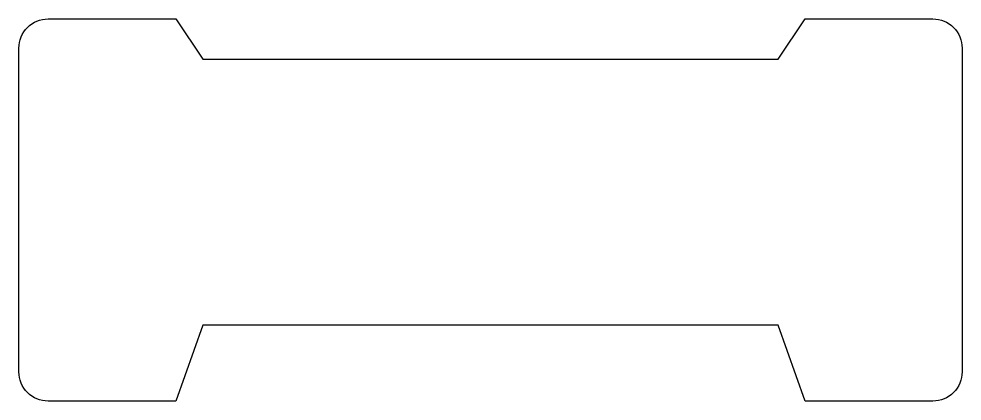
# Model space of a CAD drawing. Header units: millimetres. Extents: x 0 to 869, y 0 to 352.
import ezdxf

# ---------------------------------------------------------------- set-up
doc = ezdxf.new("R2010")
doc.units = ezdxf.units.MM

msp = doc.modelspace()

# ---------------------------------------------------------------- linework, layer by layer
at = {"color": 1}
msp.add_lwpolyline([(0, 27), (0, 325, -0.414214), (27, 352), (144.5, 352), (169.5, 315), (699.5, 315), (724.5, 352), (842, 352, -0.414214), (869, 325), (869, 27, -0.414214), (842, 0), (724.5, 0), (699.5, 69.85), (169.5, 69.85), (144.5, 0), (27, 0, -0.414214)], format="xyb", close=True, dxfattribs=at)

doc.saveas('drawing.dxf')
